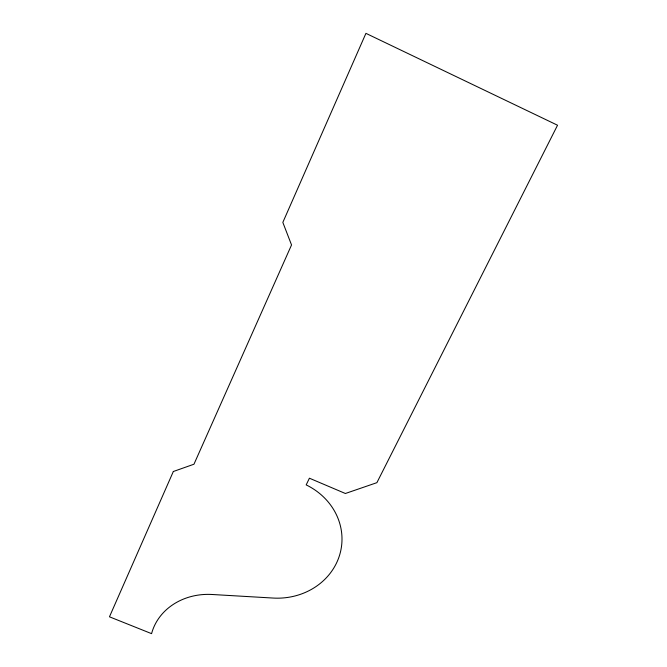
<?xml version="1.0" encoding="UTF-8"?>
<svg xmlns="http://www.w3.org/2000/svg" width="667" height="667" viewBox="0 0 667 667"><rect width="100%" height="100%" fill="white"/><g stroke="black" fill="none" stroke-linecap="round" stroke-linejoin="round"><path stroke-width="1" d="M173.328 471.511L109.463 616.808L151.576 633.65A60.614 53.218 8.8 0 1 212.081 594.489L273.162 598.057A65.908 60.155 5.8 0 0 339.795 554.494A65.908 60.155 5.8 0 0 306.178 484.901L309.413 478.206L345.381 493.497L376.897 482.666L557.537 125.229L365.925 33.35L282.833 222.403L291.537 244.956L193.964 464.215L173.328 471.511"/></g></svg>
